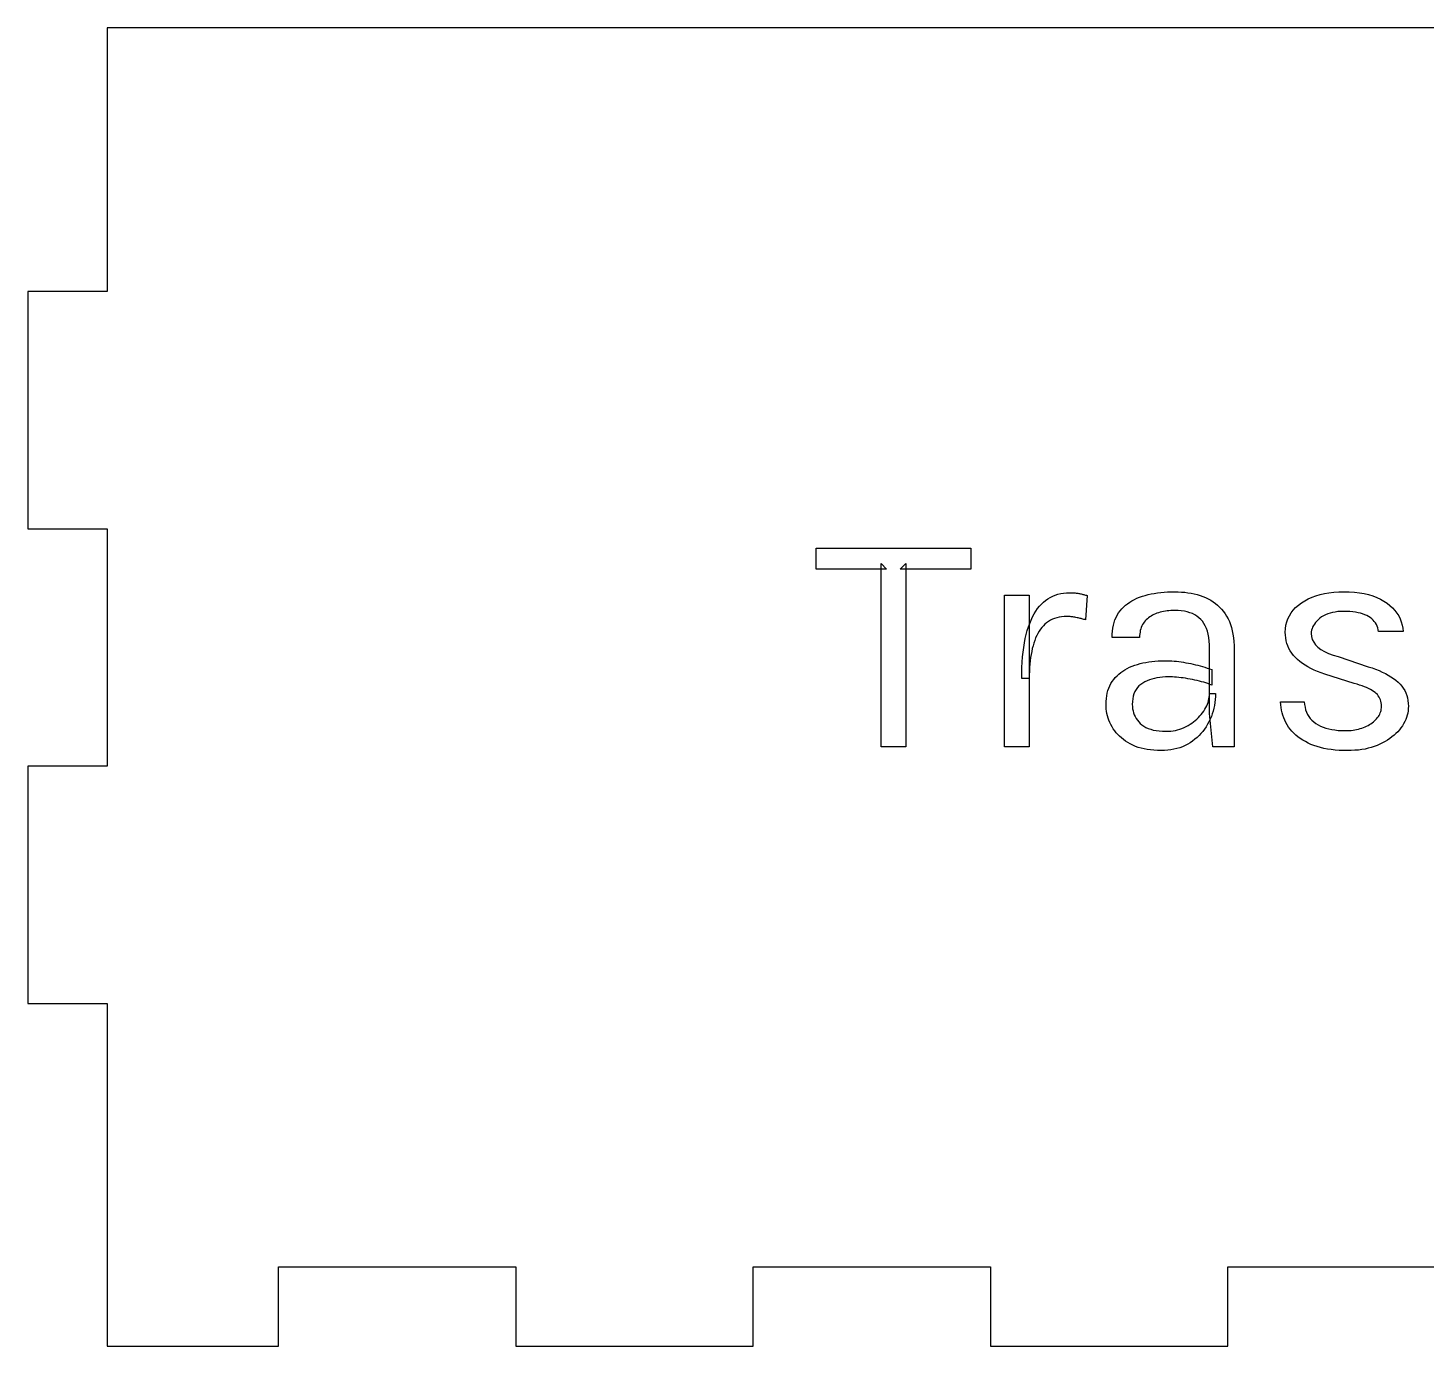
# Model space of a CAD drawing. Header units: millimetres. Extents: x 0 to 306, y 0 to 103.
# Drawn here: x 103 to 156, y 0 to 50 of the extents above; entities that cross this region are included whole.
import ezdxf

# ---------------------------------------------------------------- set-up
doc = ezdxf.new("R2010")
doc.units = ezdxf.units.MM
doc.layers.get('0').update_dxf_attribs({"linetype": 'CONTINUOUS'})

msp = doc.modelspace()

# ---------------------------------------------------------------- linework, layer by layer
for p, q in [((200, 50), (106, 50)), ((106, 50), (106, 40)), ((106, 40), (103, 40)), ((103, 40), (103, 31)), ((103, 31), (106, 31)), ((106, 31), (106, 22)), ((132.891, 29.464), (132.891, 30.268)), ((132.891, 30.268), (138.759, 30.268)), ((138.759, 30.268), (138.759, 29.464)), ((135.561, 29.464), (132.891, 29.464)), ((135.351, 22.732), (135.351, 29.68)), ((135.351, 29.68), (135.561, 29.464)), ((135.561, 29.464), (135.561, 29.464)), ((136.077, 29.464), (136.287, 29.68)), ((138.759, 29.464), (136.077, 29.464)), ((136.287, 29.68), (136.287, 22.732)), ((140.037, 22.732), (140.037, 28.48)), ((140.037, 28.48), (140.973, 28.48)), ((140.973, 28.48), (140.973, 22.732)), ((141.356, 28.062), (141.431, 28.144)), ((141.431, 28.144), (141.51, 28.219)), ((141.51, 28.219), (141.593, 28.287)), ((141.593, 28.287), (141.679, 28.348)), ((141.679, 28.348), (141.769, 28.401)), ((141.769, 28.401), (141.862, 28.447)), ((141.862, 28.447), (141.959, 28.487)), ((141.959, 28.487), (142.06, 28.519)), ((142.06, 28.519), (142.164, 28.544)), ((142.164, 28.544), (142.271, 28.562)), ((142.271, 28.562), (142.382, 28.572)), ((142.382, 28.572), (142.497, 28.576)), ((142.497, 28.576), (142.497, 28.576)), ((142.497, 28.576), (142.535, 28.576)), ((142.535, 28.576), (142.572, 28.575)), ((142.572, 28.575), (142.609, 28.574)), ((142.609, 28.574), (142.645, 28.572)), ((142.645, 28.572), (142.681, 28.569)), ((142.681, 28.569), (142.716, 28.566)), ((142.716, 28.566), (142.75, 28.563)), ((142.75, 28.563), (142.783, 28.559)), ((142.783, 28.559), (142.816, 28.554)), ((142.816, 28.554), (142.848, 28.549)), ((142.848, 28.549), (142.88, 28.543)), ((142.88, 28.543), (142.912, 28.537)), ((142.912, 28.537), (142.944, 28.53)), ((142.944, 28.53), (142.976, 28.523)), ((142.976, 28.523), (143.008, 28.515)), ((143.008, 28.515), (143.04, 28.507)), ((143.04, 28.507), (143.072, 28.498)), ((143.072, 28.498), (143.104, 28.489)), ((143.104, 28.489), (143.137, 28.479)), ((143.169, 28.468), (143.109, 27.544)), ((143.137, 28.479), (143.169, 28.468)), ((143.169, 28.468), (143.169, 28.468)), ((144.621, 28.099), (144.699, 28.16)), ((144.699, 28.16), (144.781, 28.218)), ((144.781, 28.218), (144.867, 28.271)), ((144.867, 28.271), (144.959, 28.32)), ((144.959, 28.32), (145.054, 28.364)), ((145.054, 28.364), (145.155, 28.405)), ((145.155, 28.405), (145.26, 28.441)), ((145.26, 28.441), (145.369, 28.473)), ((145.369, 28.473), (145.481, 28.503)), ((145.481, 28.503), (145.596, 28.528)), ((145.596, 28.528), (145.714, 28.55)), ((145.714, 28.55), (145.835, 28.569)), ((145.835, 28.569), (145.959, 28.585)), ((145.959, 28.585), (146.087, 28.597)), ((146.087, 28.597), (146.217, 28.605)), ((146.217, 28.605), (146.351, 28.61)), ((146.351, 28.61), (146.487, 28.612)), ((146.487, 28.612), (146.487, 28.612)), ((146.487, 28.612), (146.618, 28.61)), ((146.618, 28.61), (146.745, 28.603)), ((146.745, 28.603), (146.869, 28.592)), ((146.869, 28.592), (146.991, 28.576)), ((146.991, 28.576), (147.109, 28.556)), ((147.109, 28.556), (147.225, 28.532)), ((147.225, 28.532), (147.338, 28.503)), ((147.338, 28.503), (147.447, 28.47)), ((147.447, 28.47), (147.553, 28.432)), ((147.553, 28.432), (147.657, 28.39)), ((147.657, 28.39), (147.757, 28.343)), ((147.757, 28.343), (147.852, 28.291)), ((147.852, 28.291), (147.943, 28.233)), ((147.943, 28.233), (148.029, 28.171)), ((148.029, 28.171), (148.112, 28.103)), ((148.112, 28.103), (148.189, 28.03)), ((151.073, 28.013), (151.177, 28.105)), ((151.177, 28.105), (151.293, 28.192)), ((151.293, 28.192), (151.419, 28.272)), ((151.419, 28.272), (151.553, 28.343)), ((151.553, 28.343), (151.695, 28.406)), ((151.695, 28.406), (151.844, 28.461)), ((151.844, 28.461), (152.001, 28.507)), ((152.001, 28.507), (152.166, 28.545)), ((152.166, 28.545), (152.338, 28.574)), ((152.338, 28.574), (152.518, 28.595)), ((152.518, 28.595), (152.706, 28.608)), ((152.706, 28.608), (152.901, 28.612)), ((152.901, 28.612), (152.901, 28.612)), ((152.901, 28.612), (153.107, 28.608)), ((153.107, 28.608), (153.304, 28.595)), ((153.304, 28.595), (153.492, 28.573)), ((153.492, 28.573), (153.67, 28.543)), ((153.67, 28.543), (153.839, 28.504)), ((153.839, 28.504), (153.998, 28.456)), ((153.998, 28.456), (154.147, 28.4)), ((154.147, 28.4), (154.287, 28.336)), ((154.287, 28.336), (154.418, 28.262)), ((154.418, 28.262), (154.539, 28.18)), ((154.539, 28.18), (154.65, 28.091)), ((141.039, 27.54), (141.094, 27.659)), ((141.094, 27.659), (141.154, 27.77)), ((141.154, 27.77), (141.217, 27.875)), ((141.217, 27.875), (141.285, 27.972)), ((141.285, 27.972), (141.356, 28.062)), ((141.848, 27.571), (141.772, 27.533)), ((141.928, 27.603), (141.848, 27.571)), ((142.013, 27.629), (141.928, 27.603)), ((142.101, 27.65), (142.013, 27.629)), ((142.193, 27.664), (142.101, 27.65)), ((142.289, 27.673), (142.193, 27.664)), ((142.389, 27.676), (142.289, 27.673)), ((142.421, 27.676), (142.389, 27.676)), ((142.389, 27.676), (142.389, 27.676)), ((142.453, 27.674), (142.421, 27.676)), ((142.486, 27.672), (142.453, 27.674)), ((142.521, 27.67), (142.486, 27.672)), ((142.555, 27.666), (142.521, 27.67)), ((142.591, 27.662), (142.555, 27.666)), ((142.628, 27.657), (142.591, 27.662)), ((142.665, 27.651), (142.628, 27.657)), ((142.704, 27.644), (142.665, 27.651)), ((142.743, 27.637), (142.704, 27.644)), ((142.782, 27.629), (142.743, 27.637)), ((142.821, 27.621), (142.782, 27.629)), ((142.859, 27.612), (142.821, 27.621)), ((142.897, 27.603), (142.859, 27.612)), ((142.934, 27.594), (142.897, 27.603)), ((142.97, 27.585), (142.934, 27.594)), ((143.006, 27.575), (142.97, 27.585)), ((143.041, 27.565), (143.006, 27.575)), ((144.221, 27.545), (144.261, 27.639)), ((144.261, 27.639), (144.307, 27.727)), ((144.307, 27.727), (144.359, 27.81)), ((144.359, 27.81), (144.417, 27.889)), ((144.417, 27.889), (144.481, 27.963)), ((144.481, 27.963), (144.549, 28.033)), ((144.549, 28.033), (144.621, 28.099)), ((145.45, 27.587), (145.408, 27.548)), ((145.494, 27.624), (145.45, 27.587)), ((145.541, 27.659), (145.494, 27.624)), ((145.59, 27.691), (145.541, 27.659)), ((145.642, 27.721), (145.59, 27.691)), ((145.696, 27.748), (145.642, 27.721)), ((145.753, 27.773), (145.696, 27.748)), ((145.812, 27.796), (145.753, 27.773)), ((145.873, 27.817), (145.812, 27.796)), ((145.936, 27.835), (145.873, 27.817)), ((146, 27.851), (145.936, 27.835)), ((146.065, 27.865), (146, 27.851)), ((146.132, 27.877), (146.065, 27.865)), ((146.2, 27.887), (146.132, 27.877)), ((146.27, 27.894), (146.2, 27.887)), ((146.341, 27.9), (146.27, 27.894)), ((146.413, 27.903), (146.341, 27.9)), ((146.487, 27.904), (146.413, 27.903)), ((146.616, 27.901), (146.487, 27.904)), ((146.487, 27.904), (146.487, 27.904)), ((146.738, 27.89), (146.616, 27.901)), ((146.853, 27.873), (146.738, 27.89)), ((146.962, 27.85), (146.853, 27.873)), ((147.065, 27.819), (146.962, 27.85)), ((147.16, 27.782), (147.065, 27.819)), ((147.249, 27.738), (147.16, 27.782)), ((147.332, 27.687), (147.249, 27.738)), ((147.408, 27.629), (147.332, 27.687)), ((147.477, 27.565), (147.408, 27.629)), ((148.189, 28.03), (148.262, 27.951)), ((148.262, 27.951), (148.331, 27.868)), ((148.331, 27.868), (148.395, 27.779)), ((148.395, 27.779), (148.455, 27.685)), ((148.455, 27.685), (148.51, 27.585)), ((148.51, 27.585), (148.559, 27.48)), ((150.736, 27.469), (150.779, 27.589)), ((150.779, 27.589), (150.834, 27.703)), ((150.834, 27.703), (150.901, 27.812)), ((150.901, 27.812), (150.981, 27.915)), ((150.981, 27.915), (151.073, 28.013)), ((151.992, 27.607), (151.93, 27.554)), ((152.06, 27.657), (151.992, 27.607)), ((152.133, 27.701), (152.06, 27.657)), ((152.211, 27.74), (152.133, 27.701)), ((152.294, 27.774), (152.211, 27.74)), ((152.383, 27.803), (152.294, 27.774)), ((152.476, 27.826), (152.383, 27.803)), ((152.575, 27.845), (152.476, 27.826)), ((152.678, 27.858), (152.575, 27.845)), ((152.787, 27.865), (152.678, 27.858)), ((152.901, 27.868), (152.787, 27.865)), ((153.019, 27.866), (152.901, 27.868)), ((152.901, 27.868), (152.901, 27.868)), ((153.132, 27.86), (153.019, 27.866)), ((153.24, 27.85), (153.132, 27.86)), ((153.342, 27.837), (153.24, 27.85)), ((153.438, 27.819), (153.342, 27.837)), ((153.529, 27.798), (153.438, 27.819)), ((153.614, 27.772), (153.529, 27.798)), ((153.694, 27.743), (153.614, 27.772)), ((153.768, 27.71), (153.694, 27.743)), ((153.837, 27.673), (153.768, 27.71)), ((153.9, 27.632), (153.837, 27.673)), ((153.958, 27.588), (153.9, 27.632)), ((154.01, 27.54), (153.958, 27.588)), ((154.65, 28.091), (154.749, 27.999)), ((154.749, 27.999), (154.838, 27.901)), ((154.838, 27.901), (154.915, 27.8)), ((154.915, 27.8), (154.982, 27.694)), ((154.982, 27.694), (155.037, 27.584)), ((155.037, 27.584), (155.08, 27.469)), ((140.855, 26.991), (140.895, 27.139)), ((140.895, 27.139), (140.939, 27.28)), ((140.939, 27.28), (140.987, 27.414)), ((140.987, 27.414), (141.039, 27.54)), ((141.345, 27.114), (141.298, 27.035)), ((141.395, 27.189), (141.345, 27.114)), ((141.449, 27.259), (141.395, 27.189)), ((141.506, 27.324), (141.449, 27.259)), ((141.567, 27.385), (141.506, 27.324)), ((141.631, 27.44), (141.567, 27.385)), ((141.7, 27.49), (141.631, 27.44)), ((141.772, 27.533), (141.7, 27.49)), ((143.075, 27.555), (143.041, 27.565)), ((143.109, 27.544), (143.075, 27.555)), ((144.114, 27.006), (144.123, 27.124)), ((144.123, 27.124), (144.139, 27.237)), ((144.139, 27.237), (144.16, 27.344)), ((144.16, 27.344), (144.188, 27.447)), ((144.188, 27.447), (144.221, 27.545)), ((145.171, 27.085), (145.162, 27.02)), ((145.183, 27.147), (145.171, 27.085)), ((145.199, 27.206), (145.183, 27.147)), ((145.219, 27.262), (145.199, 27.206)), ((145.242, 27.316), (145.219, 27.262)), ((145.268, 27.368), (145.242, 27.316)), ((145.298, 27.417), (145.268, 27.368)), ((145.332, 27.463), (145.298, 27.417)), ((145.369, 27.507), (145.332, 27.463)), ((145.408, 27.548), (145.369, 27.507)), ((147.54, 27.493), (147.477, 27.565)), ((147.596, 27.412), (147.54, 27.493)), ((147.645, 27.322), (147.596, 27.412)), ((147.688, 27.224), (147.645, 27.322)), ((147.725, 27.117), (147.688, 27.224)), ((147.754, 27.002), (147.725, 27.117)), ((148.559, 27.48), (148.602, 27.369)), ((148.602, 27.369), (148.639, 27.252)), ((148.639, 27.252), (148.671, 27.129)), ((148.671, 27.129), (148.697, 27.001)), ((150.681, 27.076), (150.687, 27.212)), ((150.685, 26.966), (150.681, 27.076)), ((150.681, 27.076), (150.681, 27.076)), ((150.687, 27.212), (150.705, 27.343)), ((150.705, 27.343), (150.736, 27.469)), ((151.668, 27.091), (151.665, 27.028)), ((151.678, 27.153), (151.668, 27.091)), ((151.694, 27.214), (151.678, 27.153)), ((151.717, 27.273), (151.694, 27.214)), ((151.747, 27.332), (151.717, 27.273)), ((151.783, 27.389), (151.747, 27.332)), ((151.825, 27.445), (151.783, 27.389)), ((151.874, 27.5), (151.825, 27.445)), ((151.93, 27.554), (151.874, 27.5)), ((154.057, 27.488), (154.01, 27.54)), ((154.098, 27.432), (154.057, 27.488)), ((154.134, 27.373), (154.098, 27.432)), ((154.164, 27.31), (154.134, 27.373)), ((154.188, 27.244), (154.164, 27.31)), ((154.207, 27.174), (154.188, 27.244)), ((154.221, 27.1), (154.207, 27.174)), ((155.145, 27.1), (154.221, 27.1)), ((155.08, 27.469), (155.113, 27.351)), ((155.113, 27.351), (155.135, 27.227)), ((155.135, 27.227), (155.145, 27.1)), ((155.145, 27.1), (155.145, 27.1)), ((140.761, 26.502), (140.788, 26.672)), ((140.788, 26.672), (140.819, 26.835)), ((140.819, 26.835), (140.855, 26.991)), ((141.114, 26.566), (141.087, 26.459)), ((141.144, 26.669), (141.114, 26.566)), ((141.177, 26.768), (141.144, 26.669)), ((141.214, 26.861), (141.177, 26.768)), ((141.254, 26.95), (141.214, 26.861)), ((141.298, 27.035), (141.254, 26.95)), ((144.111, 26.884), (144.114, 27.006)), ((145.155, 26.884), (144.111, 26.884)), ((145.157, 26.954), (145.155, 26.884)), ((145.155, 26.884), (145.155, 26.884)), ((145.162, 27.02), (145.157, 26.954)), ((147.777, 26.877), (147.754, 27.002)), ((147.794, 26.744), (147.777, 26.877)), ((147.804, 26.602), (147.794, 26.744)), ((147.807, 26.452), (147.804, 26.602)), ((148.697, 27.001), (148.717, 26.866)), ((148.717, 26.866), (148.731, 26.726)), ((148.731, 26.726), (148.74, 26.58)), ((148.74, 26.58), (148.743, 26.428)), ((150.696, 26.859), (150.685, 26.966)), ((150.716, 26.756), (150.696, 26.859)), ((150.743, 26.655), (150.716, 26.756)), ((150.778, 26.558), (150.743, 26.655)), ((150.82, 26.464), (150.778, 26.558)), ((151.665, 27.028), (151.665, 27.028)), ((151.665, 27.028), (151.675, 26.912)), ((151.675, 26.912), (151.706, 26.803)), ((151.706, 26.803), (151.757, 26.7)), ((151.757, 26.7), (151.828, 26.603)), ((151.828, 26.603), (151.92, 26.512)), ((151.92, 26.512), (152.032, 26.428)), ((140.704, 25.946), (140.719, 26.139)), ((140.719, 26.139), (140.738, 26.324)), ((140.738, 26.324), (140.761, 26.502)), ((141.008, 25.991), (140.996, 25.865)), ((141.024, 26.114), (141.008, 25.991)), ((141.042, 26.232), (141.024, 26.114)), ((141.063, 26.347), (141.042, 26.232)), ((141.087, 26.459), (141.063, 26.347)), ((145.619, 25.969), (145.736, 25.981)), ((145.736, 25.981), (145.856, 25.989)), ((145.856, 25.989), (145.978, 25.994)), ((145.978, 25.994), (146.103, 25.996)), ((146.103, 25.996), (146.103, 25.996)), ((146.103, 25.996), (146.193, 25.995)), ((146.193, 25.995), (146.283, 25.992)), ((146.283, 25.992), (146.373, 25.988)), ((146.373, 25.988), (146.463, 25.982)), ((146.463, 25.982), (146.554, 25.974)), ((147.807, 23.992), (147.807, 26.452)), ((148.743, 26.428), (148.743, 26.428)), ((148.743, 26.428), (148.743, 22.732)), ((150.871, 26.373), (150.82, 26.464)), ((150.929, 26.285), (150.871, 26.373)), ((150.994, 26.2), (150.929, 26.285)), ((151.068, 26.119), (150.994, 26.2)), ((151.149, 26.041), (151.068, 26.119)), ((151.236, 25.966), (151.149, 26.041)), ((152.032, 26.428), (152.165, 26.349)), ((152.165, 26.349), (152.318, 26.277)), ((152.318, 26.277), (152.491, 26.212)), ((152.491, 26.212), (152.685, 26.152)), ((152.685, 26.152), (152.685, 26.152)), ((152.685, 26.152), (153.825, 25.768)), ((140.685, 25.324), (140.687, 25.539)), ((140.687, 25.539), (140.693, 25.746)), ((140.693, 25.746), (140.704, 25.946)), ((140.974, 25.465), (140.973, 25.324)), ((140.979, 25.602), (140.974, 25.465)), ((140.986, 25.736), (140.979, 25.602)), ((140.996, 25.865), (140.986, 25.736)), ((144.299, 25.427), (144.368, 25.49)), ((144.368, 25.49), (144.441, 25.55)), ((144.441, 25.55), (144.518, 25.605)), ((144.518, 25.605), (144.6, 25.657)), ((144.6, 25.657), (144.686, 25.705)), ((144.686, 25.705), (144.776, 25.749)), ((144.776, 25.749), (144.87, 25.789)), ((144.87, 25.789), (144.969, 25.825)), ((144.969, 25.825), (145.071, 25.857)), ((145.071, 25.857), (145.176, 25.887)), ((145.176, 25.887), (145.283, 25.912)), ((145.283, 25.912), (145.392, 25.934)), ((145.392, 25.934), (145.505, 25.953)), ((145.505, 25.953), (145.619, 25.969)), ((146.554, 25.974), (146.644, 25.964)), ((146.644, 25.964), (146.734, 25.952)), ((146.734, 25.952), (146.825, 25.938)), ((146.825, 25.938), (146.915, 25.923)), ((146.915, 25.923), (147.006, 25.906)), ((147.006, 25.906), (147.096, 25.887)), ((147.096, 25.887), (147.186, 25.867)), ((147.186, 25.867), (147.276, 25.846)), ((147.276, 25.846), (147.365, 25.823)), ((147.365, 25.823), (147.454, 25.799)), ((147.454, 25.799), (147.542, 25.774)), ((147.542, 25.774), (147.63, 25.748)), ((147.63, 25.748), (147.717, 25.72)), ((147.717, 25.72), (147.804, 25.691)), ((147.804, 25.691), (147.891, 25.66)), ((147.891, 25.66), (147.891, 25.66)), ((147.891, 25.66), (147.891, 25.072)), ((151.331, 25.895), (151.236, 25.966)), ((151.432, 25.827), (151.331, 25.895)), ((151.54, 25.763), (151.432, 25.827)), ((151.654, 25.702), (151.54, 25.763)), ((151.776, 25.644), (151.654, 25.702)), ((151.904, 25.59), (151.776, 25.644)), ((152.039, 25.539), (151.904, 25.59)), ((152.181, 25.492), (152.039, 25.539)), ((153.297, 25.132), (152.181, 25.492)), ((153.825, 25.768), (153.969, 25.722)), ((153.969, 25.722), (154.106, 25.674)), ((154.106, 25.674), (154.237, 25.622)), ((154.237, 25.622), (154.36, 25.568)), ((154.36, 25.568), (154.477, 25.511)), ((154.477, 25.511), (154.586, 25.452)), ((154.586, 25.452), (154.689, 25.39)), ((140.973, 25.324), (140.685, 25.324)), ((140.973, 25.324), (140.973, 25.324)), ((140.973, 25.324), (140.973, 25.324)), ((143.956, 24.868), (143.988, 24.961)), ((143.988, 24.961), (144.026, 25.049)), ((144.026, 25.049), (144.069, 25.133)), ((144.069, 25.133), (144.119, 25.213)), ((144.119, 25.213), (144.174, 25.288)), ((144.174, 25.288), (144.234, 25.359)), ((144.234, 25.359), (144.299, 25.427)), ((145.073, 24.975), (145.022, 24.904)), ((145.132, 25.039), (145.073, 24.975)), ((145.2, 25.096), (145.132, 25.039)), ((145.275, 25.147), (145.2, 25.096)), ((145.356, 25.192), (145.275, 25.147)), ((145.441, 25.232), (145.356, 25.192)), ((145.529, 25.268), (145.441, 25.232)), ((145.621, 25.299), (145.529, 25.268)), ((145.716, 25.325), (145.621, 25.299)), ((145.815, 25.346), (145.716, 25.325)), ((145.918, 25.363), (145.815, 25.346)), ((146.024, 25.375), (145.918, 25.363)), ((146.134, 25.382), (146.024, 25.375)), ((146.247, 25.384), (146.134, 25.382)), ((146.323, 25.383), (146.247, 25.384)), ((146.247, 25.384), (146.247, 25.384)), ((146.401, 25.381), (146.323, 25.383)), ((146.481, 25.376), (146.401, 25.381)), ((146.561, 25.371), (146.481, 25.376)), ((146.644, 25.363), (146.561, 25.371)), ((146.728, 25.354), (146.644, 25.363)), ((146.813, 25.343), (146.728, 25.354)), ((146.9, 25.33), (146.813, 25.343)), ((146.988, 25.316), (146.9, 25.33)), ((147.078, 25.3), (146.988, 25.316)), ((147.168, 25.283), (147.078, 25.3)), ((147.255, 25.264), (147.168, 25.283)), ((147.341, 25.244), (147.255, 25.264)), ((147.426, 25.223), (147.341, 25.244)), ((147.508, 25.201), (147.426, 25.223)), ((147.588, 25.178), (147.508, 25.201)), ((147.667, 25.153), (147.588, 25.178)), ((147.743, 25.127), (147.667, 25.153)), ((147.818, 25.1), (147.743, 25.127)), ((147.891, 25.072), (147.818, 25.1)), ((153.402, 25.103), (153.297, 25.132)), ((153.297, 25.132), (153.297, 25.132)), ((153.501, 25.072), (153.402, 25.103)), ((153.595, 25.041), (153.501, 25.072)), ((153.682, 25.009), (153.595, 25.041)), ((153.763, 24.976), (153.682, 25.009)), ((153.839, 24.942), (153.763, 24.976)), ((153.909, 24.907), (153.839, 24.942)), ((154.689, 25.39), (154.785, 25.324)), ((154.785, 25.324), (154.874, 25.257)), ((154.874, 25.257), (154.956, 25.186)), ((154.956, 25.186), (155.031, 25.112)), ((155.031, 25.112), (155.097, 25.034)), ((155.097, 25.034), (155.156, 24.952)), ((155.156, 24.952), (155.208, 24.866)), ((143.883, 24.34), (143.886, 24.454)), ((143.886, 24.454), (143.895, 24.564)), ((143.895, 24.564), (143.909, 24.67)), ((143.909, 24.67), (143.93, 24.771)), ((143.93, 24.771), (143.956, 24.868)), ((144.883, 24.451), (144.879, 24.34)), ((144.895, 24.555), (144.883, 24.451)), ((144.915, 24.652), (144.895, 24.555)), ((144.942, 24.743), (144.915, 24.652)), ((144.978, 24.827), (144.942, 24.743)), ((145.022, 24.904), (144.978, 24.827)), ((147.728, 24.352), (147.752, 24.418)), ((147.752, 24.418), (147.772, 24.484)), ((147.772, 24.484), (147.787, 24.55)), ((147.787, 24.55), (147.798, 24.616)), ((147.798, 24.616), (147.805, 24.682)), ((147.805, 24.682), (147.807, 24.748)), ((147.807, 24.748), (147.807, 24.748)), ((147.807, 24.748), (148.035, 24.748)), ((148.013, 24.41), (147.995, 24.301)), ((148.025, 24.521), (148.013, 24.41)), ((148.033, 24.634), (148.025, 24.521)), ((148.035, 24.748), (148.033, 24.634)), ((150.507, 24.329), (150.501, 24.436)), ((150.501, 24.436), (150.501, 24.436)), ((150.501, 24.436), (151.401, 24.436)), ((151.401, 24.436), (151.411, 24.33)), ((153.973, 24.871), (153.909, 24.907)), ((154.031, 24.834), (153.973, 24.871)), ((154.083, 24.796), (154.031, 24.834)), ((154.13, 24.756), (154.083, 24.796)), ((154.172, 24.713), (154.13, 24.756)), ((154.208, 24.668), (154.172, 24.713)), ((154.24, 24.619), (154.208, 24.668)), ((154.268, 24.568), (154.24, 24.619)), ((154.29, 24.514), (154.268, 24.568)), ((154.307, 24.457), (154.29, 24.514)), ((154.319, 24.397), (154.307, 24.457)), ((154.327, 24.334), (154.319, 24.397)), ((155.208, 24.866), (155.251, 24.776)), ((155.251, 24.776), (155.286, 24.683)), ((155.286, 24.683), (155.314, 24.585)), ((155.314, 24.585), (155.333, 24.483)), ((155.333, 24.483), (155.345, 24.378)), ((143.885, 24.252), (143.883, 24.34)), ((143.883, 24.34), (143.883, 24.34)), ((143.892, 24.164), (143.885, 24.252)), ((143.904, 24.077), (143.892, 24.164)), ((143.919, 23.992), (143.904, 24.077)), ((143.94, 23.907), (143.919, 23.992)), ((143.965, 23.822), (143.94, 23.907)), ((144.879, 24.34), (144.879, 24.34)), ((144.879, 24.34), (144.882, 24.257)), ((144.882, 24.257), (144.891, 24.177)), ((144.891, 24.177), (144.906, 24.099)), ((144.906, 24.099), (144.927, 24.023)), ((144.927, 24.023), (144.955, 23.95)), ((144.955, 23.95), (144.988, 23.879)), ((144.988, 23.879), (145.027, 23.811)), ((147.388, 23.842), (147.443, 23.9)), ((147.443, 23.9), (147.494, 23.96)), ((147.494, 23.96), (147.543, 24.023)), ((147.543, 24.023), (147.588, 24.088)), ((147.588, 24.088), (147.63, 24.154)), ((147.63, 24.154), (147.667, 24.22)), ((147.667, 24.22), (147.7, 24.286)), ((147.7, 24.286), (147.728, 24.352)), ((147.927, 22.732), (147.807, 23.992)), ((147.876, 23.88), (147.833, 23.779)), ((147.913, 23.983), (147.876, 23.88)), ((147.945, 24.087), (147.913, 23.983)), ((147.973, 24.193), (147.945, 24.087)), ((147.995, 24.301), (147.973, 24.193)), ((150.519, 24.225), (150.507, 24.329)), ((150.536, 24.123), (150.519, 24.225)), ((150.559, 24.024), (150.536, 24.123)), ((150.587, 23.927), (150.559, 24.024)), ((150.62, 23.832), (150.587, 23.927)), ((151.411, 24.33), (151.428, 24.229)), ((151.428, 24.229), (151.453, 24.133)), ((151.453, 24.133), (151.486, 24.043)), ((151.486, 24.043), (151.526, 23.958)), ((151.526, 23.958), (151.574, 23.879)), ((151.574, 23.879), (151.63, 23.805)), ((154.178, 23.837), (154.21, 23.88)), ((154.21, 23.88), (154.238, 23.925)), ((154.238, 23.925), (154.262, 23.971)), ((154.262, 23.971), (154.282, 24.017)), ((154.282, 24.017), (154.299, 24.065)), ((154.299, 24.065), (154.312, 24.114)), ((154.312, 24.114), (154.322, 24.165)), ((154.322, 24.165), (154.327, 24.216)), ((154.329, 24.268), (154.327, 24.334)), ((154.327, 24.216), (154.329, 24.268)), ((154.329, 24.268), (154.329, 24.268)), ((155.304, 23.93), (155.279, 23.848)), ((155.324, 24.013), (155.304, 23.93)), ((155.338, 24.097), (155.324, 24.013)), ((155.346, 24.182), (155.338, 24.097)), ((155.345, 24.378), (155.349, 24.268)), ((155.349, 24.268), (155.346, 24.182)), ((155.349, 24.268), (155.349, 24.268)), ((143.995, 23.739), (143.965, 23.822)), ((144.029, 23.656), (143.995, 23.739)), ((144.068, 23.575), (144.029, 23.656)), ((144.111, 23.494), (144.068, 23.575)), ((144.159, 23.415), (144.111, 23.494)), ((144.212, 23.339), (144.159, 23.415)), ((144.269, 23.266), (144.212, 23.339)), ((145.027, 23.811), (145.073, 23.745)), ((145.073, 23.745), (145.124, 23.681)), ((145.124, 23.681), (145.182, 23.62)), ((145.182, 23.62), (145.246, 23.563)), ((145.246, 23.563), (145.318, 23.512)), ((145.318, 23.512), (145.396, 23.467)), ((145.396, 23.467), (145.482, 23.428)), ((145.482, 23.428), (145.576, 23.395)), ((145.576, 23.395), (145.676, 23.368)), ((145.676, 23.368), (145.784, 23.347)), ((145.784, 23.347), (145.899, 23.332)), ((145.899, 23.332), (146.021, 23.323)), ((146.244, 23.322), (146.334, 23.329)), ((146.334, 23.329), (146.423, 23.34)), ((146.423, 23.34), (146.511, 23.355)), ((146.511, 23.355), (146.596, 23.375)), ((146.596, 23.375), (146.679, 23.399)), ((146.679, 23.399), (146.761, 23.427)), ((146.761, 23.427), (146.84, 23.46)), ((146.84, 23.46), (146.918, 23.497)), ((146.918, 23.497), (146.994, 23.539)), ((146.994, 23.539), (147.067, 23.584)), ((147.067, 23.584), (147.138, 23.631)), ((147.138, 23.631), (147.205, 23.68)), ((147.205, 23.68), (147.269, 23.732)), ((147.269, 23.732), (147.33, 23.786)), ((147.33, 23.786), (147.388, 23.842)), ((147.617, 23.402), (147.553, 23.317)), ((147.678, 23.491), (147.617, 23.402)), ((147.734, 23.584), (147.678, 23.491)), ((147.786, 23.68), (147.734, 23.584)), ((147.833, 23.779), (147.786, 23.68)), ((150.659, 23.74), (150.62, 23.832)), ((150.703, 23.651), (150.659, 23.74)), ((150.752, 23.564), (150.703, 23.651)), ((150.807, 23.479), (150.752, 23.564)), ((150.867, 23.397), (150.807, 23.479)), ((150.933, 23.319), (150.867, 23.397)), ((151.63, 23.805), (151.693, 23.737)), ((151.693, 23.737), (151.764, 23.674)), ((151.764, 23.674), (151.842, 23.617)), ((151.842, 23.617), (151.927, 23.565)), ((151.927, 23.565), (152.018, 23.519)), ((152.018, 23.519), (152.115, 23.478)), ((152.115, 23.478), (152.218, 23.442)), ((152.218, 23.442), (152.327, 23.412)), ((152.327, 23.412), (152.442, 23.388)), ((152.442, 23.388), (152.563, 23.369)), ((152.563, 23.369), (152.69, 23.355)), ((152.69, 23.355), (152.822, 23.347)), ((152.822, 23.347), (152.961, 23.344)), ((152.961, 23.344), (153.035, 23.345)), ((152.961, 23.344), (152.961, 23.344)), ((153.035, 23.345), (153.107, 23.349)), ((153.107, 23.349), (153.179, 23.355)), ((153.179, 23.355), (153.249, 23.363)), ((153.249, 23.363), (153.318, 23.374)), ((153.318, 23.374), (153.386, 23.387)), ((153.386, 23.387), (153.452, 23.403)), ((153.452, 23.403), (153.518, 23.421)), ((153.518, 23.421), (153.582, 23.441)), ((153.582, 23.441), (153.645, 23.464)), ((153.645, 23.464), (153.706, 23.489)), ((153.706, 23.489), (153.765, 23.516)), ((153.765, 23.516), (153.821, 23.544)), ((153.821, 23.544), (153.874, 23.574)), ((153.874, 23.574), (153.925, 23.607)), ((153.925, 23.607), (153.974, 23.64)), ((153.974, 23.64), (154.02, 23.676)), ((154.02, 23.676), (154.064, 23.714)), ((154.064, 23.714), (154.105, 23.753)), ((154.105, 23.753), (154.143, 23.794)), ((154.143, 23.794), (154.178, 23.837)), ((155.008, 23.377), (154.945, 23.304)), ((155.067, 23.452), (155.008, 23.377)), ((155.121, 23.529), (155.067, 23.452)), ((155.169, 23.608), (155.121, 23.529)), ((155.211, 23.687), (155.169, 23.608)), ((155.247, 23.767), (155.211, 23.687)), ((155.279, 23.848), (155.247, 23.767)), ((144.331, 23.196), (144.269, 23.266)), ((144.398, 23.13), (144.331, 23.196)), ((144.469, 23.066), (144.398, 23.13)), ((144.545, 23.005), (144.469, 23.066)), ((144.626, 22.947), (144.545, 23.005)), ((144.711, 22.892), (144.626, 22.947)), ((144.801, 22.84), (144.711, 22.892)), ((144.896, 22.792), (144.801, 22.84)), ((146.021, 23.323), (146.151, 23.32)), ((146.151, 23.32), (146.244, 23.322)), ((146.151, 23.32), (146.151, 23.32)), ((146.981, 22.831), (146.883, 22.78)), ((147.075, 22.888), (146.981, 22.831)), ((147.165, 22.95), (147.075, 22.888)), ((147.251, 23.016), (147.165, 22.95)), ((147.333, 23.085), (147.251, 23.016)), ((147.411, 23.159), (147.333, 23.085)), ((147.484, 23.236), (147.411, 23.159)), ((147.553, 23.317), (147.484, 23.236)), ((151.004, 23.245), (150.933, 23.319)), ((151.081, 23.174), (151.004, 23.245)), ((151.162, 23.107), (151.081, 23.174)), ((151.25, 23.043), (151.162, 23.107)), ((151.343, 22.983), (151.25, 23.043)), ((151.441, 22.927), (151.343, 22.983)), ((151.544, 22.874), (151.441, 22.927)), ((151.653, 22.825), (151.544, 22.874)), ((151.767, 22.78), (151.653, 22.825)), ((154.269, 22.828), (154.164, 22.782)), ((154.37, 22.877), (154.269, 22.828)), ((154.466, 22.93), (154.37, 22.877)), ((154.558, 22.985), (154.466, 22.93)), ((154.644, 23.043), (154.558, 22.985)), ((154.726, 23.104), (154.644, 23.043)), ((154.804, 23.168), (154.726, 23.104)), ((154.877, 23.235), (154.804, 23.168)), ((154.945, 23.304), (154.877, 23.235)), ((136.287, 22.732), (135.351, 22.732)), ((140.973, 22.732), (140.037, 22.732)), ((140.973, 22.732), (140.973, 22.732)), ((144.996, 22.749), (144.896, 22.792)), ((145.1, 22.711), (144.996, 22.749)), ((145.21, 22.679), (145.1, 22.711)), ((145.325, 22.651), (145.21, 22.679)), ((145.444, 22.628), (145.325, 22.651)), ((145.568, 22.611), (145.444, 22.628)), ((145.698, 22.598), (145.568, 22.611)), ((145.832, 22.591), (145.698, 22.598)), ((145.971, 22.588), (145.832, 22.591)), ((146.098, 22.591), (145.971, 22.588)), ((145.971, 22.588), (145.971, 22.588)), ((145.971, 22.588), (145.971, 22.588)), ((146.221, 22.6), (146.098, 22.591)), ((146.34, 22.615), (146.221, 22.6)), ((146.456, 22.636), (146.34, 22.615)), ((146.568, 22.663), (146.456, 22.636)), ((146.677, 22.696), (146.568, 22.663)), ((146.782, 22.735), (146.677, 22.696)), ((146.883, 22.78), (146.782, 22.735)), ((148.743, 22.732), (147.927, 22.732)), ((148.743, 22.732), (148.743, 22.732)), ((151.887, 22.74), (151.767, 22.78)), ((152.013, 22.704), (151.887, 22.74)), ((152.144, 22.673), (152.013, 22.704)), ((152.28, 22.647), (152.144, 22.673)), ((152.422, 22.626), (152.28, 22.647)), ((152.569, 22.609), (152.422, 22.626)), ((152.722, 22.597), (152.569, 22.609)), ((152.881, 22.59), (152.722, 22.597)), ((153.045, 22.588), (152.881, 22.59)), ((153.185, 22.59), (153.045, 22.588)), ((153.045, 22.588), (153.045, 22.588)), ((153.045, 22.588), (153.045, 22.588)), ((153.321, 22.598), (153.185, 22.59)), ((153.453, 22.61), (153.321, 22.598)), ((153.581, 22.626), (153.453, 22.61)), ((153.705, 22.648), (153.581, 22.626)), ((153.825, 22.674), (153.705, 22.648)), ((153.942, 22.706), (153.825, 22.674)), ((154.055, 22.742), (153.942, 22.706)), ((154.164, 22.782), (154.055, 22.742)), ((106, 22), (103, 22)), ((103, 22), (103, 13)), ((103, 13), (106, 13)), ((106, 13), (106, 3)), ((106, 3), (106, 0)), ((112.5, 0), (112.5, 3)), ((112.5, 3), (121.5, 3)), ((121.5, 3), (121.5, 0)), ((130.5, 0), (130.5, 3)), ((130.5, 3), (139.5, 3)), ((139.5, 3), (139.5, 0)), ((148.5, 0), (148.5, 3)), ((148.5, 3), (157.5, 3)), ((106, 0), (112.5, 0)), ((121.5, 0), (130.5, 0)), ((139.5, 0), (148.5, 0))]:
    msp.add_line(p, q)

doc.saveas('drawing.dxf')
